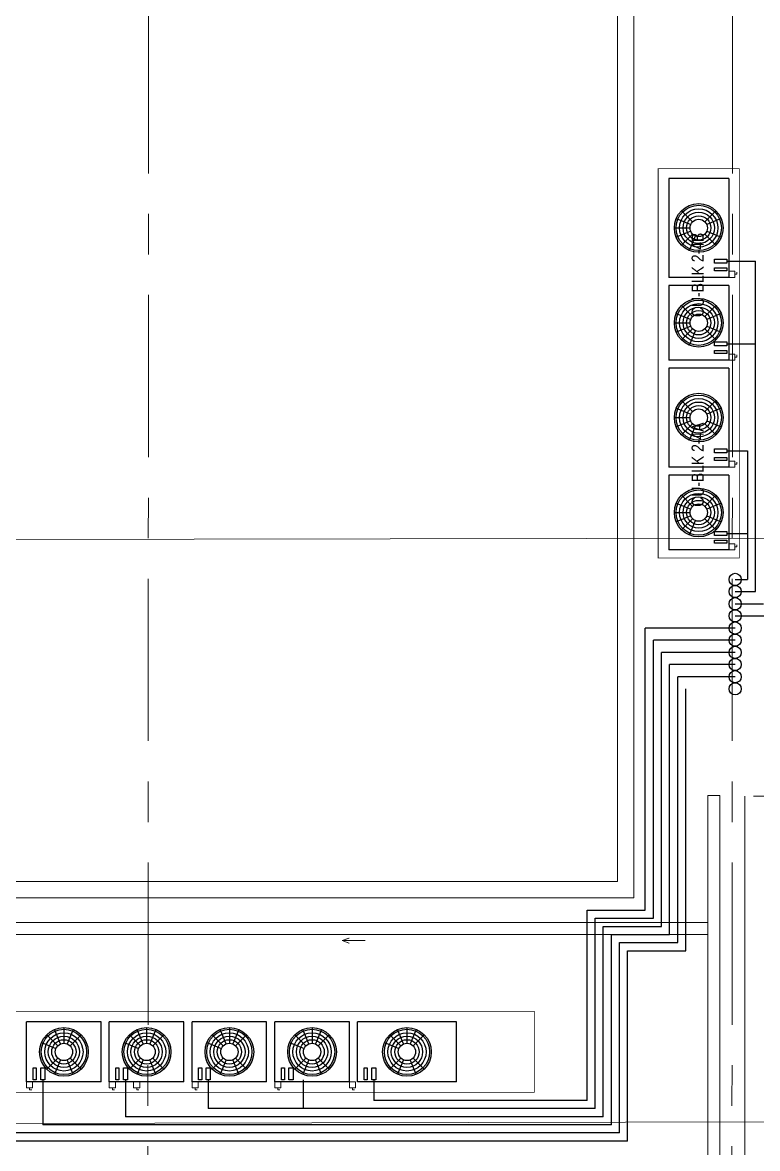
# Model space of a CAD drawing. Header units: millimetres. Extents: x -47219 to 440296, y -79832 to 7189.
# Drawn here: x 40439 to 49500, y -61118 to -47231 of the extents above; entities that cross this region are included whole.
import ezdxf

# ---------------------------------------------------------------- set-up
doc = ezdxf.new("R2010")
doc.units = ezdxf.units.MM
doc.linetypes.add('BLK_2 - 3RD STOREY  LOWER ROOF PLAN-archi clean_25 SEPT 2024$0$IDA - Grid Line', pattern=[3500, 2000, -500, 500, -500])
for name, color, linetype, lineweight in [('BLK_2 - 3RD STOREY  LOWER ROOF PLAN-archi clean_25 SEPT 2024$0$A-_GENM----_M-9', 8, 'Continuous', 9), ('BLK_2 - 3RD STOREY  LOWER ROOF PLAN-archi clean_25 SEPT 2024$0$A-_WALL----_E', 8, 'Continuous', 9), ('BLK_2 - 3RD STOREY  LOWER ROOF PLAN-archi clean_25 SEPT 2024$0$M-ACMV TEXT', 8, 'Continuous', 5), ('BLK_2 - 3RD STOREY  LOWER ROOF PLAN-archi clean_25 SEPT 2024$0$M-ACMV_Control Panel', 8, 'Continuous', 20), ('BLK_2 - 3RD STOREY  LOWER ROOF PLAN-archi clean_25 SEPT 2024$0$M-ACMV_Power', 8, 'BLK_2 - 3RD STOREY  LOWER ROOF PLAN-archi clean_25 SEPT 2024$0$REFRIGERANT', 0), ('BLK_2 - 3RD STOREY  LOWER ROOF PLAN-archi clean_25 SEPT 2024$0$S-_ANOTGRID_E-1', 8, 'BLK_2 - 3RD STOREY  LOWER ROOF PLAN-archi clean_25 SEPT 2024$0$IDA - Grid Line', 9), ('M-_SPRKPIEX_E-', 1, 'Continuous', 30)]:
    doc.layers.add(name, color=color, linetype=linetype, lineweight=lineweight)
for name, color, linetype in [('BLK_2 - 3RD STOREY  LOWER ROOF PLAN-archi clean_25 SEPT 2024$0$M-_ACON-MVEN-_N', 8, 'Continuous'), ('BLK_2 - 3RD STOREY  LOWER ROOF PLAN-archi clean_25 SEPT 2024$0$M-ACMV_Condensing Unit', 8, 'Continuous'), ('BLK_2 - 3RD STOREY  LOWER ROOF PLAN-archi clean_25 SEPT 2024$0$M-ACMV_Plinth', 8, 'Continuous'), ('BLK_2 - 3RD STOREY  LOWER ROOF PLAN-archi clean_25 SEPT 2024$0$M-ACMV_Ref Pipe', 8, 'BLK_2 - 3RD STOREY  LOWER ROOF PLAN-archi clean_25 SEPT 2024$0$500-1-RP')]:
    doc.layers.add(name, color=color, linetype=linetype)
doc.styles.add('BLK_2 - 3RD STOREY  LOWER ROOF PLAN-archi clean_25 SEPT 2024$0$Arial Narrow', font='ARIALN.TTF', dxfattribs={"height": 625})
doc.styles.add('BLK_2 - 3RD STOREY  LOWER ROOF PLAN-archi clean_25 SEPT 2024$0$Standard', font='txt')
doc.linetypes.add('BLK_2 - 3RD STOREY  LOWER ROOF PLAN-archi clean_25 SEPT 2024$0$500-1-RP', pattern='A,0.75,-0.5,0.75,-0.5,0.75,-0.5,0.75,-1.7,["RP",BLK_2 - 3RD STOREY  LOWER ROOF PLAN-archi clean_25 SEPT 2024$0$Standard,S=1,R=0,X=-1,Y=-0.5],-1.7', length=7.9)
doc.linetypes.add('BLK_2 - 3RD STOREY  LOWER ROOF PLAN-archi clean_25 SEPT 2024$0$REFRIGERANT', pattern='A,15,-5.08,["R",BLK_2 - 3RD STOREY  LOWER ROOF PLAN-archi clean_25 SEPT 2024$0$Standard,S=2.54,R=0,X=-2.54,Y=-1.27],-5.08', length=25.16)

# ---------------------------------------------------------------- blocks, each defined once
blk = doc.blocks.new('BLK_2 - 3RD STOREY  LOWER ROOF PLAN-archi clean_25 SEPT 2024$0$PUCY')
at = {"layer": 'BLK_2 - 3RD STOREY  LOWER ROOF PLAN-archi clean_25 SEPT 2024$0$M-_ACON-MVEN-_N', "ltscale": 100}
for p, q in [((1101653, 56603), (1101653, 55863)), ((1101653, 56603), (1102573, 56603)), ((1102573, 56603), (1102573, 55863)), ((1102037, 56309), (1101901, 56445)), ((1101998, 56510), (1102072, 56332)), ((1102154, 56332), (1102228, 56510)), ((1102189, 56309), (1102325, 56445)), ((1101901, 56021), (1102037, 56157)), ((1101998, 55956), (1102072, 56134)), ((1102113, 55933), (1102113, 56126)), ((1102154, 56134), (1102228, 55956)), ((1102325, 56021), (1102189, 56157)), ((1102390, 56118), (1102212, 56192)), ((1101653, 55863), (1102573, 55863))]:
    blk.add_line(p, q, dxfattribs=at)
at = {"layer": 'BLK_2 - 3RD STOREY  LOWER ROOF PLAN-archi clean_25 SEPT 2024$0$M-_ACON-MVEN-_N'}
for points in [[(1102348, 56428), (1102348, 56578), (1102398, 56578), (1102398, 56428)], [(1102454, 56428), (1102454, 56578), (1102492, 56578), (1102492, 56428)]]:
    blk.add_lwpolyline(points, close=True, dxfattribs=at)
at = {"layer": 'BLK_2 - 3RD STOREY  LOWER ROOF PLAN-archi clean_25 SEPT 2024$0$M-_ACON-MVEN-_N', "ltscale": 100}
for radius in [300, 279, 236, 193, 193, 150, 107]:
    blk.add_circle((1102113, 56233), radius, dxfattribs=at)
blk = doc.blocks.new('BLK_2 - 3RD STOREY  LOWER ROOF PLAN-archi clean_25 SEPT 2024$0$A$C8dc4c4a2')
at = {"layer": 'BLK_2 - 3RD STOREY  LOWER ROOF PLAN-archi clean_25 SEPT 2024$0$M-ACMV_Control Panel'}
blk.add_lwpolyline([(0, 37), (0, -38), (75, -38), (75, 37)], close=True, dxfattribs=at)
blk.add_lwpolyline([(75, 0), (100, 0), (100, 25)], dxfattribs=at)
blk = doc.blocks.new('BLK_2 - 3RD STOREY  LOWER ROOF PLAN-archi clean_25 SEPT 2024$0$A$C85aab3c4')
at = {"layer": 'BLK_2 - 3RD STOREY  LOWER ROOF PLAN-archi clean_25 SEPT 2024$0$M-ACMV_Condensing Unit', "ltscale": 100}
for p, q in [((-610, 0), (-610, -740)), ((-610, 0), (610, 0)), ((610, 0), (610, -740)), ((-115, -93), (-41, -271)), ((41, -271), (115, -93)), ((-76, -294), (-212, -158)), ((76, -294), (212, -158)), ((277, -485), (99, -411)), ((-212, -582), (-76, -446)), ((-115, -647), (-41, -469)), ((0, -670), (0, -477)), ((41, -469), (115, -647)), ((212, -582), (76, -446)), ((-610, -740), (610, -740))]:
    blk.add_line(p, q, dxfattribs=at)
at = {"layer": 'BLK_2 - 3RD STOREY  LOWER ROOF PLAN-archi clean_25 SEPT 2024$0$M-ACMV_Condensing Unit'}
for points in [[(385, -175), (385, -25), (435, -25), (435, -175)], [(491, -175), (491, -25), (529, -25), (529, -175)]]:
    blk.add_lwpolyline(points, close=True, dxfattribs=at)
at = {"layer": 'BLK_2 - 3RD STOREY  LOWER ROOF PLAN-archi clean_25 SEPT 2024$0$M-ACMV_Condensing Unit', "ltscale": 100}
for radius in [300, 279, 236, 193, 193, 150, 107]:
    blk.add_circle((0, -370), radius, dxfattribs=at)
blk = doc.blocks.new('BLK_2 - 3RD STOREY  LOWER ROOF PLAN-archi clean_25 SEPT 2024$0$mep roof 1')
at = {"layer": 'BLK_2 - 3RD STOREY  LOWER ROOF PLAN-archi clean_25 SEPT 2024$0$M-ACMV_Plinth', "const_width": 10}
for points in [[(-15298, -36210), (-15298, -31410), (-14298, -31410), (-14298, -36210)], [(-15298, -36210), (-15298, -31410), (-14298, -31410), (-14298, -36210)], [(-25825, -41802), (-16825, -41802), (-16825, -42802), (-25825, -42802)], [(-25825, -41802), (-16825, -41802), (-16825, -42802), (-25825, -42802)]]:
    blk.add_lwpolyline(points, close=True, dxfattribs=at)
at = {"layer": 'BLK_2 - 3RD STOREY  LOWER ROOF PLAN-archi clean_25 SEPT 2024$0$M-ACMV_Ref Pipe', "ltscale": 0.25}
for p, q in [((-14453, -32550), (-14098, -32550)), ((-14453, -33570), (-14098, -33570)), ((-14453, -34890), (-14198, -34890)), ((-14198, -34890), (-14198, -36475)), ((-14453, -35910), (-14198, -35910)), ((-14350, -36475), (-14198, -36475)), ((-14350, -36775), (-13998, -36775)), ((-14350, -36925), (-13898, -36925)), ((-15457, -40554), (-15457, -37075)), ((-14350, -37075), (-15457, -37075)), ((-15357, -40654), (-15357, -37225)), ((-14350, -37225), (-15357, -37225)), ((-15257, -40754), (-15257, -37375)), ((-14350, -37375), (-15257, -37375)), ((-15157, -40854), (-15157, -37525)), ((-14350, -37525), (-15157, -37525)), ((-15057, -40954), (-15057, -37675)), ((-14350, -37675), (-15057, -37675)), ((-14957, -41054), (-14957, -37825)), ((-16175, -42902), (-16175, -40554)), ((-16175, -40554), (-15457, -40554)), ((-16075, -43002), (-16075, -40654)), ((-16075, -40654), (-15357, -40654)), ((-15975, -43102), (-15975, -40754)), ((-15975, -40754), (-15257, -40754)), ((-15875, -43202), (-15875, -40854)), ((-15875, -40854), (-15157, -40854)), ((-15775, -43302), (-15775, -40954)), ((-15775, -40954), (-15057, -40954)), ((-15675, -43402), (-15675, -41054)), ((-15675, -41054), (-14957, -41054)), ((-22885, -42647), (-22885, -43202)), ((-21865, -42647), (-21865, -43102)), ((-20845, -42647), (-20845, -43002)), ((-19675, -42647), (-19675, -43002)), ((-18805, -42647), (-18805, -42902)), ((-16175, -42902), (-18805, -42902)), ((-16075, -43002), (-20845, -43002)), ((-15975, -43102), (-21865, -43102)), ((-15775, -43302), (-24205, -43302)), ((-15875, -43202), (-22885, -43202)), ((-15675, -43402), (-25525, -43402))]:
    blk.add_line(p, q, dxfattribs=at)
blk.add_lwpolyline([(-14350, -36625), (-14099, -36624), (-14098, -32550)], dxfattribs=at)
at = {"layer": 'BLK_2 - 3RD STOREY  LOWER ROOF PLAN-archi clean_25 SEPT 2024$0$M-ACMV_Ref Pipe'}
for centre in [(-14350, -36475), (-14350, -36625), (-14350, -36775), (-14350, -36925), (-14350, -37075), (-14350, -37225), (-14350, -37375), (-14350, -37525), (-14350, -37675), (-14350, -37825)]:
    blk.add_circle(centre, 75, dxfattribs=at)
at = {"layer": 'BLK_2 - 3RD STOREY  LOWER ROOF PLAN-archi clean_25 SEPT 2024$0$M-ACMV_Condensing Unit'}
for p, rotation in [((-14428, -32140), 270), ((-14428, -34480), 270), ((-18395, -42672), 180)]:
    blk.add_blockref('BLK_2 - 3RD STOREY  LOWER ROOF PLAN-archi clean_25 SEPT 2024$0$A$C85aab3c4', p, dxfattribs=dict(at, rotation=rotation))
at = {"layer": 'BLK_2 - 3RD STOREY  LOWER ROOF PLAN-archi clean_25 SEPT 2024$0$M-ACMV_Condensing Unit', "ltscale": 100}
for p, rotation in [((-71031, 1068803), 270), ((-71031, 1066463), 270), ((1079488, 13931), 180), ((1080508, 13931), 180), ((1081528, 13931), 180), ((1082548, 13931), 180)]:
    blk.add_blockref('BLK_2 - 3RD STOREY  LOWER ROOF PLAN-archi clean_25 SEPT 2024$0$PUCY', p, dxfattribs=dict(at, rotation=rotation))
at = {"layer": 'BLK_2 - 3RD STOREY  LOWER ROOF PLAN-archi clean_25 SEPT 2024$0$M-ACMV_Power'}
for p in [(-14428, -32712), (-14428, -33732), (-14428, -35052), (-14428, -36072)]:
    blk.add_blockref('BLK_2 - 3RD STOREY  LOWER ROOF PLAN-archi clean_25 SEPT 2024$0$A$C8dc4c4a2', p, dxfattribs=at)
at = {"layer": 'BLK_2 - 3RD STOREY  LOWER ROOF PLAN-archi clean_25 SEPT 2024$0$M-ACMV_Power', "rotation": 270}
for p in [(-23047, -42672), (-22027, -42672), (-21727, -42672), (-21007, -42672), (-19987, -42672), (-19067, -42672)]:
    blk.add_blockref('BLK_2 - 3RD STOREY  LOWER ROOF PLAN-archi clean_25 SEPT 2024$0$A$C8dc4c4a2', p, dxfattribs=at)
at = {"layer": 'BLK_2 - 3RD STOREY  LOWER ROOF PLAN-archi clean_25 SEPT 2024$0$M-ACMV TEXT', "char_height": 150, "width": 1401.14, "attachment_point": 1, "rotation": 90, "style": 'BLK_2 - 3RD STOREY  LOWER ROOF PLAN-archi clean_25 SEPT 2024$0$Arial Narrow'}
for s, insert in [('CU-BLK 2-4B', (-14886, -33240)), ('CU-BLK 2-4A', (-14886, -35580))]:
    blk.add_mtext(s, dxfattribs=dict(at, insert=insert))
blk = doc.blocks.new('BLK_2 - 3RD STOREY  LOWER ROOF PLAN-archi clean_25 SEPT 2024$0$blk2 drain arrow - blk2 drain arrow-4025471-BLK2 LOWER ROOF RAIN WATER DOWN PIPE')
at = {"layer": 'BLK_2 - 3RD STOREY  LOWER ROOF PLAN-archi clean_25 SEPT 2024$0$A-_GENM----_M-9'}
for p, q in [((-285, 0), (-198, 32)), ((0, 0), (-285, 0)), ((-285, 0), (-198, -32))]:
    blk.add_line(p, q, dxfattribs=at)
blk = doc.blocks.new('BLK_2 - 3RD STOREY  LOWER ROOF PLAN-archi clean_25 SEPT 2024')
at = {"layer": 'BLK_2 - 3RD STOREY  LOWER ROOF PLAN-archi clean_25 SEPT 2024$0$A-_WALL----_E'}
for p, q in [((-99117, -96352), (-59522, -96273)), ((-81975, -118077), (-81975, -99502)), ((-81870, -99502), (-77995, -99502)), ((-86941, -101282), (-86855, -101250)), ((-86941, -101282), (-86855, -101313)), ((-86656, -101282), (-86941, -101282)), ((-99117, -103552), (-59522, -103473))]:
    blk.add_line(p, q, dxfattribs=at)
for points in [[(-95347, -50907), (-83343, -50907), (-83343, -100753), (-95347, -100753)], [(-95147, -51107), (-83543, -51107), (-83543, -100553), (-95147, -100553)], [(-82432, -118022), (-82432, -99491), (-82282, -99491), (-82282, -118022)], [(-96258, -101208), (-82432, -101208), (-82432, -101058), (-96258, -101058)]]:
    blk.add_lwpolyline(points, close=True, dxfattribs=at)
at = {"layer": 'BLK_2 - 3RD STOREY  LOWER ROOF PLAN-archi clean_25 SEPT 2024$0$S-_ANOTGRID_E-1'}
for p, q in [((-89293, -37319), (-89345, -122559)), ((-82093, -37319), (-82145, -122559))]:
    blk.add_line(p, q, dxfattribs=at)
at = {"layer": 'BLK_2 - 3RD STOREY  LOWER ROOF PLAN-archi clean_25 SEPT 2024$0$A-_WALL----_E'}
for name, p in [('BLK_2 - 3RD STOREY  LOWER ROOF PLAN-archi clean_25 SEPT 2024$0$mep roof 1', (-67745, -60352)), ('BLK_2 - 3RD STOREY  LOWER ROOF PLAN-archi clean_25 SEPT 2024$0$blk2 drain arrow - blk2 drain arrow-4025471-BLK2 LOWER ROOF RAIN WATER DOWN PIPE', (-86656, -101282))]:
    blk.add_blockref(name, p, dxfattribs=at)

msp = doc.modelspace()

# ---------------------------------------------------------------- block references
at = {"layer": 'M-_SPRKPIEX_E-'}
msp.add_blockref('BLK_2 - 3RD STOREY  LOWER ROOF PLAN-archi clean_25 SEPT 2024', (131318.5, 42727.7), dxfattribs=at)

doc.saveas('drawing.dxf')
